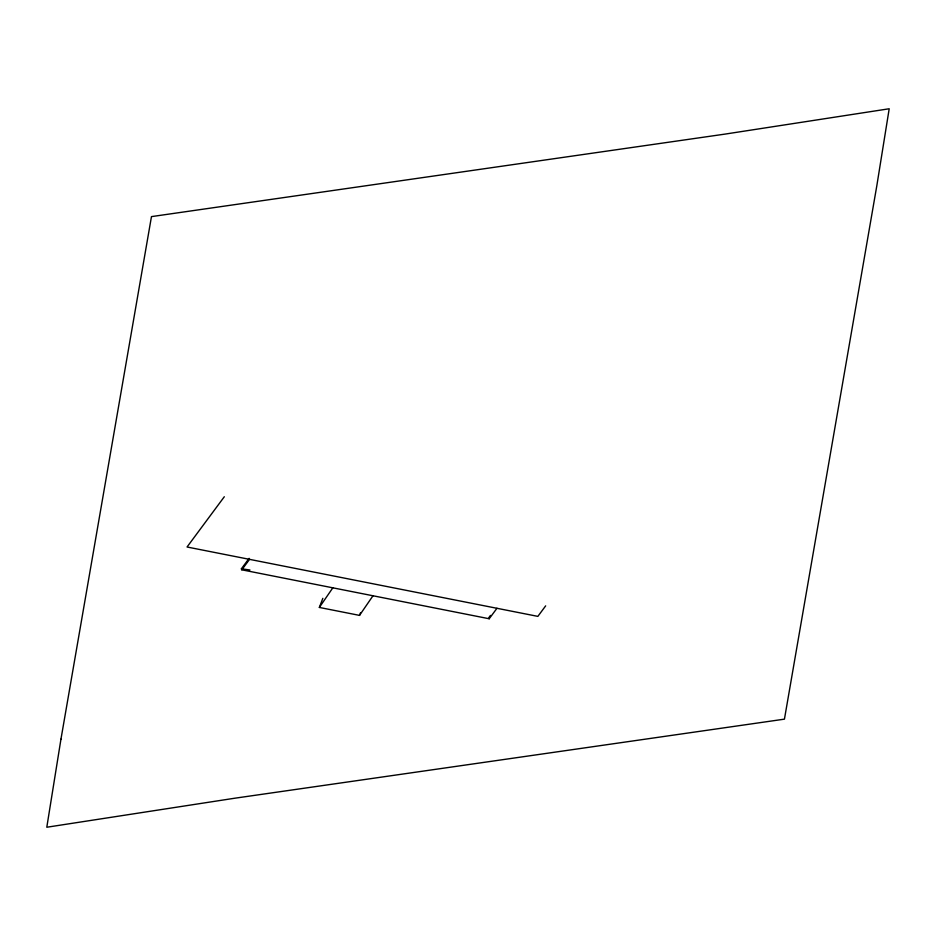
<?xml version="1.0" encoding="UTF-8"?>
<svg xmlns="http://www.w3.org/2000/svg" width="936" height="936" viewBox="0 0 936 936"><rect width="100%" height="100%" fill="white"/><g stroke="black" fill="none" stroke-linecap="round" stroke-linejoin="round"><path stroke-width="1.4" d="M372.996 595.764L359.518 615.385L319.351 607.441L322.838 598.315M359.518 615.385L360.512 612.776M319.351 607.441L332.83 587.82M224.312 496.735L187.048 546.998L537.861 616.379L545.665 605.861M241.792 569.813L241.371 568.807L249.128 558.347L249.549 559.354L241.792 569.813L489.2 618.755L496.957 608.295M490.499 615.408L488.779 617.737L489.2 618.755M241.371 568.807L249.947 569.989M60.957 739.147L46.8 827.237L234.994 798.186L784.438 719.152L876.845 185.609L889.2 108.763L725.026 134.105L151.468 216.614L60.957 739.147"/></g></svg>
